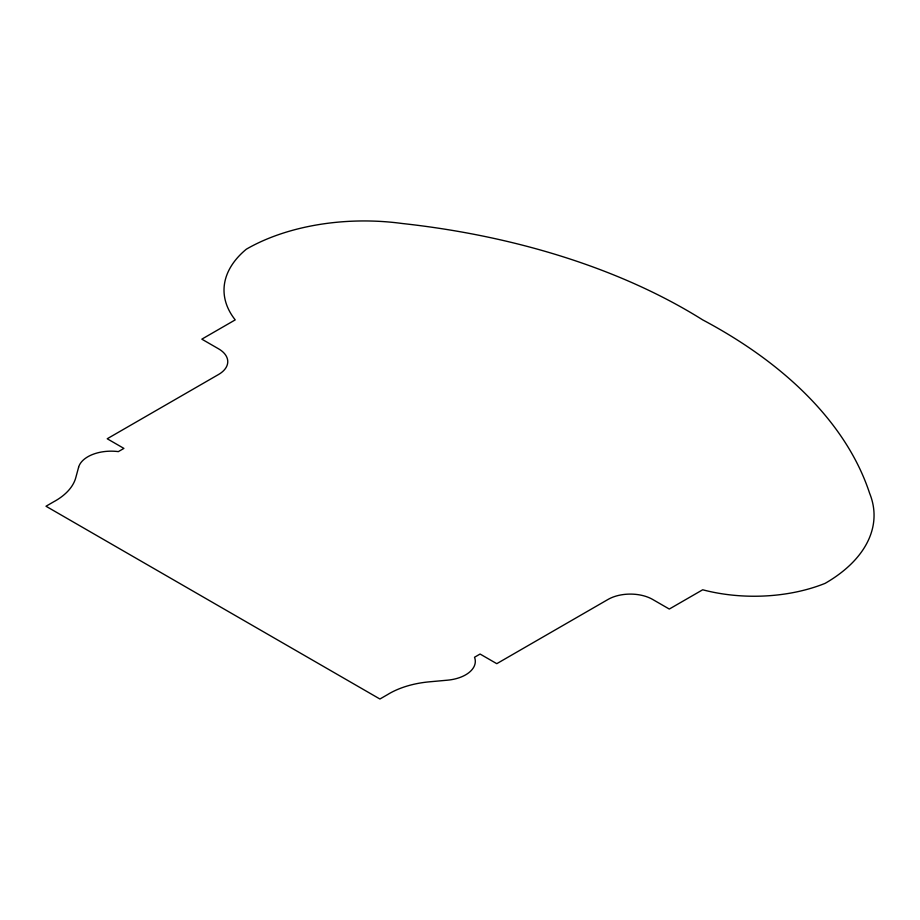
<?xml version="1.0" encoding="UTF-8"?>
<svg xmlns="http://www.w3.org/2000/svg" width="920" height="920" viewBox="0 0 920 920"><rect width="100%" height="100%" fill="white"/><g stroke="black" fill="none" stroke-linecap="round" stroke-linejoin="round"><path stroke-width="1.38" d="M78.602 467.256L75.785 477.664A72.795 42.021 0 0 1 53.555 501.871L46 506.241L379.914 699.016L387.469 694.657A72.795 42.021 0 0 1 429.41 681.823L447.43 680.19A32.982 19.044 0 0 0 474.524 657.248L480.079 654.039L496.777 663.676L608.085 599.414A31.487 18.17 0 0 1 652.602 599.414L669.3 609.051L702.696 589.778A123.901 71.53 0 0 0 825.125 583.349A166.336 96.037 0 0 0 869.653 493.384A546.135 315.307 0 0 0 702.696 319.884A546.135 315.307 0 0 0 402.166 223.491A166.336 96.037 0 0 0 246.341 249.193A123.901 71.53 0 0 0 235.221 319.884L201.825 339.158L218.523 348.795A31.487 18.17 0 0 1 218.523 374.509L107.215 438.759L123.912 448.408L118.346 451.616A32.982 19.044 0 0 0 78.602 467.256"/></g></svg>
